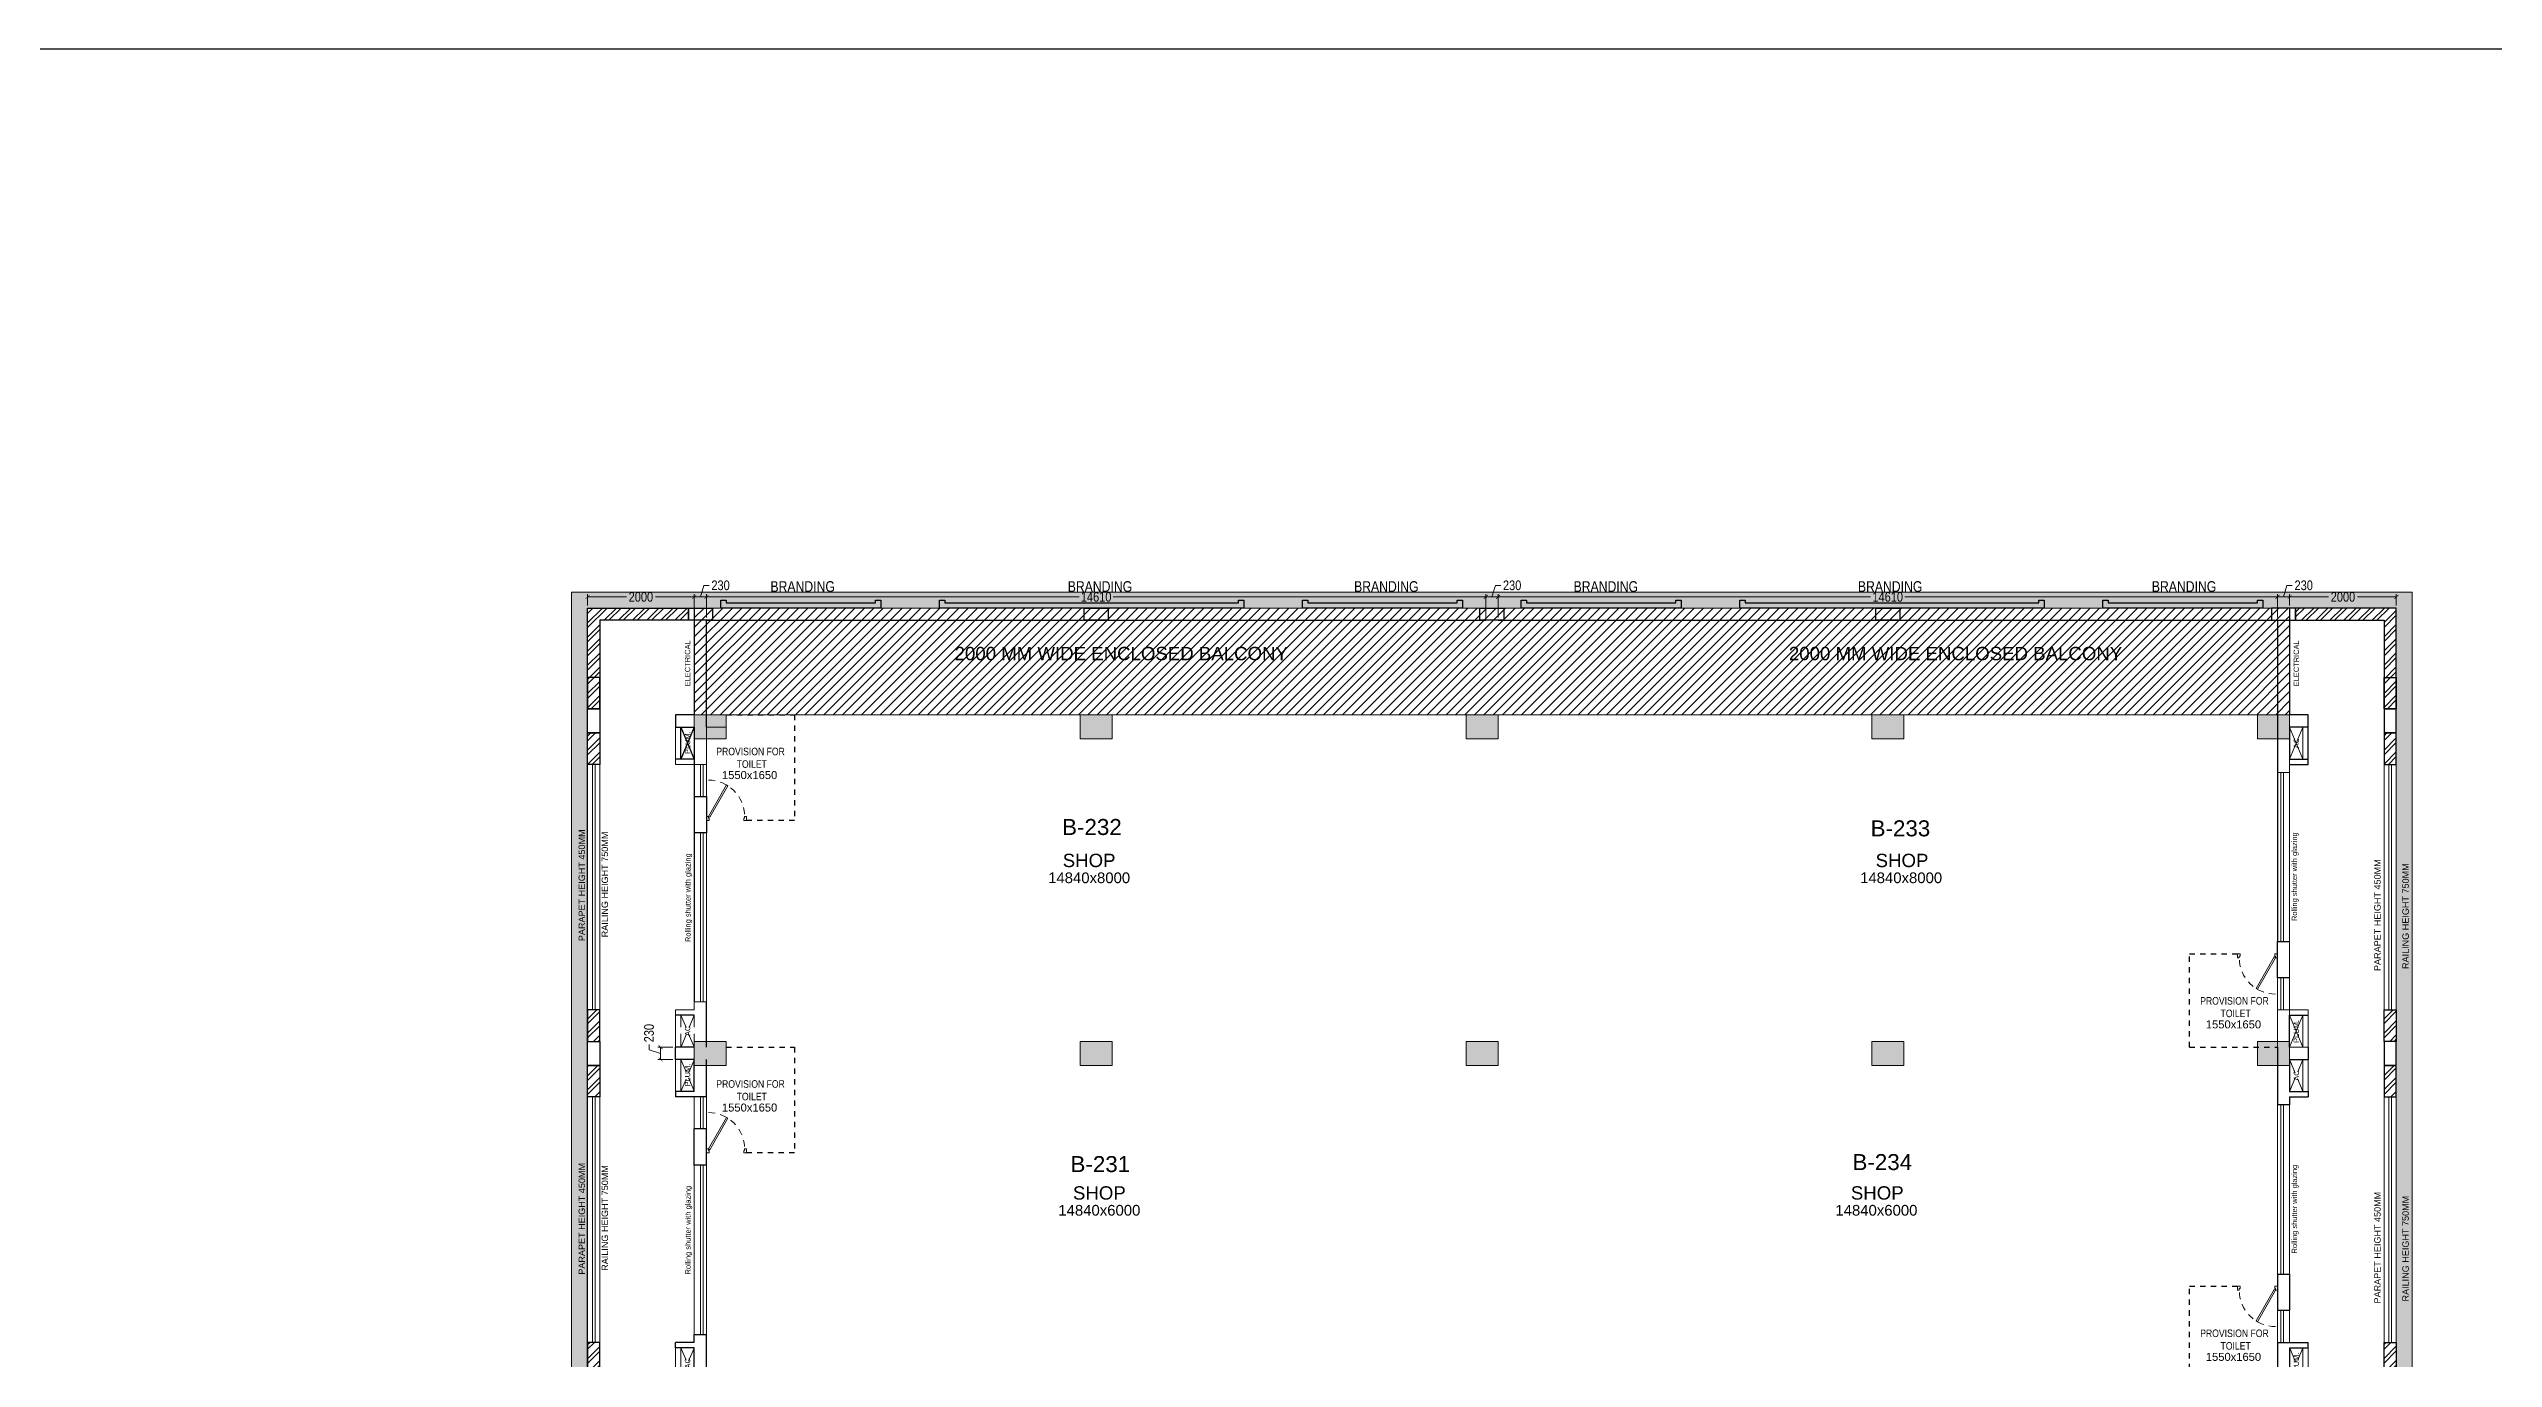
# Model space of a CAD drawing. Header units: metres. Extents: x 9819 to 10514, y 4405 to 4599.
# Drawn here: x 10259.69 to 10305.51, y 4574.66 to 4599.19 of the extents above; entities that cross this region are included whole.
import ezdxf
from ezdxf.enums import TextEntityAlignment as Align

# ---------------------------------------------------------------- set-up
doc = ezdxf.new("R2010")
doc.units = ezdxf.units.M
doc.header["$MEASUREMENT"] = 0
doc.header["$PDMODE"] = 35
doc.header["$PDSIZE"] = 0.3
doc.linetypes.add('DASHED2', pattern=[0.375, 0.25, -0.125])
doc.linetypes.add('HIDDEN', pattern=[0.375, 0.25, -0.125])
doc.layers.add('A_COL. NO', color=4, linetype='Continuous')
doc.layers.add('A_SIGNAGE', color=171, linetype='Continuous')
for name, color, linetype, lineweight in [('A_CONC', 1, 'Continuous', 30), ('A_DOOR-WIN', 23, 'Continuous', 9), ('A_DOTTED', 8, 'HIDDEN', 0), ('A_ELE 0.15', 252, 'Continuous', 15), ('A_EXT DIM', 7, 'Continuous', 5), ('A_GLAZE', 140, 'Continuous', 5), ('A_LEDGE', 252, 'Continuous', 15), ('A_SHOP NO.', 113, 'Continuous', 5), ('A_SILL 0.09', 9, 'Continuous', 9), ('A_SILL 0.25', 25, 'Continuous', 15), ('A_SILL 0.25-RefEdit0', 25, 'Continuous', 15), ('A_TEXT', 7, 'Continuous', 5), ('A_WALL', 7, 'Continuous', 30), ('A_Wall Hatch', 8, 'Continuous', 5), ('COLUMN-FINAL', 210, 'Continuous', 20), ('Doorline', 251, 'DASHED2', 13)]:
    doc.layers.add(name, color=color, linetype=linetype, lineweight=lineweight)
doc.layers.get('A_COL. NO').off()
doc.styles.add('A', font='ARIALN.TTF')
doc.styles.get("Standard").update_dxf_attribs({"font": 'arial.ttf'})
doc.dimstyles.new('DIM IN MM', dxfattribs={"dimtxt": 0.18, "dimasz": 0.075, "dimexe": 0.05, "dimexo": 0.05, "dimgap": 0.05, "dimtad": 0, "dimdec": 0, "dimlfac": 1000, "dimzin": 3, "dimdsep": 46, "dimtxsty": 'A', "dimblk1": 'ARCHTICK', "dimblk2": 'ARCHTICK', "dimsah": 1, "dimcen": 0, "dimclrd": 256, "dimclre": 256, "dimclrt": 256, "dimadec": 0, "dimazin": 0, "dimtfac": 1, "dimtdec": 0, "dimtofl": 0, "dimtmove": 1, "dimatfit": 3, "dimfxl": 1, "dimtolj": 1, "dimtzin": 0, "dimlwd": -1, "dimlwe": -1, "dimarcsym": 0})

# ---------------------------------------------------------------- blocks, each defined once
blk = doc.blocks.new('D 750')
at = {"layer": 'A_DOOR-WIN'}
for points in [[(-0.372, 0.665), (-0.035, 0.075), (-0.063, 0.059), (-0.4, 0.649)], [(-0.75, 0.075), (-0.75, 0), (-0.7, 0), (-0.7, 0.043), (-0.715, 0.043), (-0.715, 0.075)], [(0, 0.075), (0, 0), (-0.05, 0), (-0.05, 0.043), (-0.035, 0.043), (-0.035, 0.075)]]:
    blk.add_lwpolyline(points, close=True, dxfattribs=at)
at = {"layer": 'Doorline', "ltscale": 0.5}
blk.add_arc((-0.035, 0.075), 0.68, 90, 180, dxfattribs=at)
blk = doc.blocks.new('Typical shops 2nd')
at = {"layer": 'A_DOOR-WIN'}
for p, q in [((30.095, -1.08), (30.095, -4.25)), ((30.145, -1.08), (30.145, -4.25)), ((0.465, -5.38), (0.465, -2.21)), ((0.515, -5.38), (0.515, -2.21))]:
    blk.add_line(p, q, dxfattribs=at)
at = {"layer": 'A_DOTTED'}
for p, q in [((0.1, -0.83), (0.35, -0.23)), ((0.1, -0.23), (0.35, -0.83)), ((30.51, -0.23), (30.26, -0.83)), ((30.51, -0.83), (30.26, -0.23)), ((0.1, -6.23), (0.35, -5.63)), ((0.1, -5.63), (0.35, -6.23)), ((30.51, -5.63), (30.26, -6.23)), ((30.51, -6.23), (30.26, -5.63))]:
    blk.add_line(p, q, dxfattribs=at)
at = {"layer": 'A_GLAZE'}
for p, q in [((0.465, -1.53), (0.465, -0.93)), ((0.515, -1.53), (0.515, -0.93)), ((30.095, -4.93), (30.095, -5.53)), ((30.145, -4.93), (30.145, -5.53))]:
    blk.add_line(p, q, dxfattribs=at)
at = {"layer": 'A_LEDGE'}
for p, q in [((0, -0.83), (0, -0.23)), ((0.1, -0.83), (0.1, -0.23)), ((30.51, -0.83), (30.51, -0.23)), ((30.61, -0.83), (30.61, -0.23)), ((0, -5.63), (0, -6.23)), ((0.1, -5.63), (0.1, -6.23)), ((30.51, -5.63), (30.51, -6.23)), ((30.61, -5.63), (30.61, -6.23))]:
    blk.add_line(p, q, dxfattribs=at)
at = {"layer": 'A_SILL 0.09'}
for p, q in [((0.35, -1.53), (0.35, -0.93)), ((0.58, -1.53), (0.58, -0.93)), ((30.03, -4.25), (30.03, -1.08)), ((30.26, -1.08), (30.26, -4.25)), ((0.35, -5.38), (0.35, -2.21)), ((0.58, -2.21), (0.58, -5.38)), ((30.03, -4.93), (30.03, -5.53)), ((30.26, -4.93), (30.26, -5.53))]:
    blk.add_line(p, q, dxfattribs=at)
at = {"layer": 'A_WALL'}
for p, q in [((0, -0.23), (0, 0)), ((30.61, 0), (30.61, -0.23)), ((0.35, -0.23), (0, -0.23)), ((0.35, -0.83), (0.35, -0.23)), ((0.58, -0.93), (0.58, -0.23)), ((30.03, 0), (30.03, -1.08)), ((30.26, -0.23), (30.61, -0.23)), ((30.26, -0.23), (30.26, -0.83)), ((0.35, -0.83), (0, -0.83)), ((0, -0.83), (0, -0.93)), ((30.26, -0.83), (30.61, -0.83)), ((30.61, -0.83), (30.61, -0.93)), ((0.58, -0.93), (0, -0.93)), ((30.26, -1.08), (30.03, -1.08)), ((30.26, -0.93), (30.61, -0.93)), ((30.26, -0.93), (30.26, -1.08)), ((0.35, -2.21), (0.35, -1.53)), ((0.58, -1.53), (0.35, -1.53)), ((0.58, -2.21), (0.58, -1.53)), ((0.58, -2.21), (0.35, -2.21)), ((30.03, -4.25), (30.03, -4.93)), ((30.03, -4.25), (30.26, -4.25)), ((30.26, -4.25), (30.26, -4.93)), ((30.03, -4.93), (30.26, -4.93)), ((0.35, -5.53), (0.35, -5.38)), ((0.35, -5.38), (0.58, -5.38)), ((0.58, -6.46), (0.58, -5.38)), ((0.35, -5.53), (0, -5.53)), ((0, -5.63), (0, -5.53)), ((0.35, -5.63), (0, -5.63)), ((0.35, -6.23), (0.35, -5.63)), ((30.03, -5.53), (30.03, -6.23)), ((30.03, -5.53), (30.61, -5.53)), ((30.26, -5.63), (30.26, -6.23)), ((30.26, -5.63), (30.61, -5.63)), ((30.61, -5.63), (30.61, -5.53)), ((0.35, -6.23), (0, -6.23)), ((30.26, -6.23), (30.61, -6.23))]:
    blk.add_line(p, q, dxfattribs=at)
at = {"layer": 'A_WALL', "color": 252, "linetype": 'DASHED2', "ltscale": 0.3, "true_color": 0x939598}
blk.add_line((28.38, -6.23), (30.03, -6.23), dxfattribs=at)
for points in [[(0.95, 0), (2.23, 0), (2.23, -1.98), (1.33, -1.98)], [(28.38, -6.23), (28.38, -4.48), (29.28, -4.48)]]:
    blk.add_lwpolyline(points, dxfattribs=at)
at = {"layer": 'A_DOOR-WIN', "xscale": -1}
blk.add_blockref('D 750', (0.58, -1.98), dxfattribs=at)
at = {"layer": 'A_DOOR-WIN', "xscale": -1, "rotation": 180}
blk.add_blockref('D 750', (30.03, -4.48), dxfattribs=at)
at = {"char_height": 0.1411, "width": 1.97366, "attachment_point": 1, "style": 'A'}
for insert in [(0.419, -0.618), (28.239, -5.29)]:
    blk.add_mtext('\\pxqc;PROVISION FOR\\P TOILET ', dxfattribs=dict(at, insert=insert))
at = {"layer": 'A_TEXT'}
for s, p in [('PLUM.', (0.274, -0.523)), ('AC', (30.436, -0.531)), ('Rolling shutter with glazing', (30.399, -3.034)), ('Rolling shutter with glazing', (0.282, -3.428)), ('AC', (0.274, -5.923)), ('PLUM.', (30.434, -5.936))]:
    blk.add_text(s, height=0.1, rotation=90, dxfattribs=at).set_placement(p, align=Align.CENTER)
for s, height, p in [('1550x1650', 0.15, (1.388, -1.205)), ('SHOP', 0.25, (7.945, -2.855)), ('SHOP', 0.25, (22.529, -2.855)), ('14840x6000', 0.2, (7.945, -3.155)), ('14840x6000', 0.2, (22.513, -3.155)), ('1550x1650', 0.15, (29.207, -5.877))]:
    blk.add_text(s, height=height, dxfattribs=at).set_placement(p, align=Align.CENTER)
blk = doc.blocks.new('_ARCHTICK')
at = {"color": 0, "linetype": 'ByBlock', "const_width": 0.15}
blk.add_lwpolyline([(-0.5, -0.5), (0.5, 0.5)], dxfattribs=at)
blk = doc.blocks.new('*D867')
at = {"layer": 'A_EXT DIM', "transparency": 16777216}
for p, q in [((10272.015, 4588.534), (10272.015, 4588.972)), ((10272.015, 4588.922), (10279, 4588.922)), ((10286.625, 4588.922), (10279.641, 4588.922)), ((10286.625, 4588.534), (10286.625, 4588.972))]:
    blk.add_line(p, q, dxfattribs=at)
at = {"layer": 'Defpoints', "color": 0, "transparency": 16777216}
for p in [(10286.625, 4588.922), (10272.015, 4588.484), (10286.625, 4588.484)]:
    blk.add_point(p, dxfattribs=at)
at = {"layer": 'A_EXT DIM', "transparency": 16777216, "xscale": 0.075, "yscale": 0.075, "zscale": 0.075, "rotation": 180}
blk.add_blockref('_ARCHTICK', (10272.015, 4588.922), dxfattribs=at)
at = {"layer": 'A_EXT DIM', "transparency": 16777216, "xscale": 0.075, "yscale": 0.075, "zscale": 0.075}
blk.add_blockref('_ARCHTICK', (10286.625, 4588.922), dxfattribs=at)
at = {"layer": 'A_EXT DIM', "transparency": 16777216, "insert": (10279.32, 4588.922), "char_height": 0.18, "attachment_point": 5, "style": 'A'}
blk.add_mtext('\\A1;14610', dxfattribs=at)
blk = doc.blocks.new('*D868')
at = {"layer": 'A_EXT DIM', "transparency": 16777216}
for p, q in [((10286.625, 4588.534), (10286.625, 4588.972)), ((10286.625, 4588.922), (10286.855, 4588.922)), ((10286.74, 4588.922), (10286.805, 4589.139)), ((10286.805, 4589.139), (10286.905, 4589.139)), ((10286.855, 4588.534), (10286.855, 4588.972))]:
    blk.add_line(p, q, dxfattribs=at)
at = {"layer": 'Defpoints', "color": 0, "transparency": 16777216}
for p in [(10286.855, 4588.922), (10286.625, 4588.484), (10286.855, 4588.484)]:
    blk.add_point(p, dxfattribs=at)
at = {"layer": 'A_EXT DIM', "transparency": 16777216, "xscale": 0.075, "yscale": 0.075, "zscale": 0.075, "rotation": 180}
blk.add_blockref('_ARCHTICK', (10286.625, 4588.922), dxfattribs=at)
at = {"layer": 'A_EXT DIM', "transparency": 16777216, "xscale": 0.075, "yscale": 0.075, "zscale": 0.075}
blk.add_blockref('_ARCHTICK', (10286.855, 4588.922), dxfattribs=at)
at = {"layer": 'A_EXT DIM', "transparency": 16777216, "insert": (10287.119, 4589.139), "char_height": 0.18, "attachment_point": 5, "style": 'A'}
blk.add_mtext('\\A1;230', dxfattribs=at)
blk = doc.blocks.new('*D869')
at = {"layer": 'A_EXT DIM', "transparency": 16777216}
for p, q in [((10286.855, 4588.534), (10286.855, 4588.972)), ((10286.855, 4588.922), (10293.84, 4588.922)), ((10301.465, 4588.922), (10294.481, 4588.922)), ((10301.465, 4588.534), (10301.465, 4588.972))]:
    blk.add_line(p, q, dxfattribs=at)
at = {"layer": 'Defpoints', "color": 0, "transparency": 16777216}
for p in [(10301.465, 4588.922), (10286.855, 4588.484), (10301.465, 4588.484)]:
    blk.add_point(p, dxfattribs=at)
at = {"layer": 'A_EXT DIM', "transparency": 16777216, "xscale": 0.075, "yscale": 0.075, "zscale": 0.075, "rotation": 180}
blk.add_blockref('_ARCHTICK', (10286.855, 4588.922), dxfattribs=at)
at = {"layer": 'A_EXT DIM', "transparency": 16777216, "xscale": 0.075, "yscale": 0.075, "zscale": 0.075}
blk.add_blockref('_ARCHTICK', (10301.465, 4588.922), dxfattribs=at)
at = {"layer": 'A_EXT DIM', "transparency": 16777216, "insert": (10294.16, 4588.922), "char_height": 0.18, "attachment_point": 5, "style": 'A'}
blk.add_mtext('\\A1;14610', dxfattribs=at)
blk = doc.blocks.new('*D878')
at = {"layer": 'A_EXT DIM', "transparency": 16777216}
for p, q in [((10269.785, 4588.764), (10269.785, 4588.972)), ((10269.785, 4588.922), (10270.514, 4588.922)), ((10271.785, 4588.922), (10271.057, 4588.922)), ((10271.785, 4588.764), (10271.785, 4588.972))]:
    blk.add_line(p, q, dxfattribs=at)
at = {"layer": 'Defpoints', "color": 0, "transparency": 16777216}
for p in [(10271.785, 4588.922), (10269.785, 4588.714), (10271.785, 4588.714)]:
    blk.add_point(p, dxfattribs=at)
at = {"layer": 'A_EXT DIM', "transparency": 16777216, "xscale": 0.075, "yscale": 0.075, "zscale": 0.075, "rotation": 180}
blk.add_blockref('_ARCHTICK', (10269.785, 4588.922), dxfattribs=at)
at = {"layer": 'A_EXT DIM', "transparency": 16777216, "xscale": 0.075, "yscale": 0.075, "zscale": 0.075}
blk.add_blockref('_ARCHTICK', (10271.785, 4588.922), dxfattribs=at)
at = {"layer": 'A_EXT DIM', "transparency": 16777216, "insert": (10270.785, 4588.922), "char_height": 0.18, "attachment_point": 5, "style": 'A'}
blk.add_mtext('\\A1;2000', dxfattribs=at)
blk = doc.blocks.new('*D880')
at = {"layer": 'A_EXT DIM', "transparency": 16777216}
for p, q in [((10301.695, 4588.764), (10301.695, 4588.972)), ((10301.695, 4588.922), (10302.424, 4588.922)), ((10303.695, 4588.922), (10302.967, 4588.922)), ((10303.695, 4588.764), (10303.695, 4588.972))]:
    blk.add_line(p, q, dxfattribs=at)
at = {"layer": 'Defpoints', "color": 0, "transparency": 16777216}
for p in [(10303.695, 4588.922), (10301.695, 4588.714), (10303.695, 4588.714)]:
    blk.add_point(p, dxfattribs=at)
at = {"layer": 'A_EXT DIM', "transparency": 16777216, "xscale": 0.075, "yscale": 0.075, "zscale": 0.075, "rotation": 180}
blk.add_blockref('_ARCHTICK', (10301.695, 4588.922), dxfattribs=at)
at = {"layer": 'A_EXT DIM', "transparency": 16777216, "xscale": 0.075, "yscale": 0.075, "zscale": 0.075}
blk.add_blockref('_ARCHTICK', (10303.695, 4588.922), dxfattribs=at)
at = {"layer": 'A_EXT DIM', "transparency": 16777216, "insert": (10302.695, 4588.922), "char_height": 0.18, "attachment_point": 5, "style": 'A'}
blk.add_mtext('\\A1;2000', dxfattribs=at)
blk = doc.blocks.new('*D1061')
at = {"layer": 'A_EXT DIM', "transparency": 16777216}
for p, q in [((10270.938, 4580.435), (10270.938, 4580.535)), ((10271.155, 4580.369), (10270.938, 4580.435)), ((10271.385, 4580.484), (10271.105, 4580.484)), ((10271.385, 4580.254), (10271.105, 4580.254)), ((10271.155, 4580.484), (10271.155, 4580.254))]:
    blk.add_line(p, q, dxfattribs=at)
at = {"layer": 'Defpoints', "color": 0, "transparency": 16777216}
for p in [(10271.155, 4580.254), (10271.435, 4580.484), (10271.435, 4580.254)]:
    blk.add_point(p, dxfattribs=at)
at = {"layer": 'A_EXT DIM', "transparency": 16777216, "xscale": 0.075, "yscale": 0.075, "zscale": 0.075}
for p, rotation in [((10271.155, 4580.484), 90), ((10271.155, 4580.254), 270)]:
    blk.add_blockref('_ARCHTICK', p, dxfattribs=dict(at, rotation=rotation))
at = {"layer": 'A_EXT DIM', "transparency": 16777216, "insert": (10270.938, 4580.749), "char_height": 0.18, "attachment_point": 5, "rotation": 90, "style": 'A'}
blk.add_mtext('\\A1;230', dxfattribs=at)
blk = doc.blocks.new('*D1062')
at = {"layer": 'A_EXT DIM', "transparency": 16777216}
for p, q in [((10271.785, 4588.534), (10271.785, 4588.972)), ((10271.785, 4588.922), (10272.015, 4588.922)), ((10271.9, 4588.922), (10271.965, 4589.139)), ((10271.965, 4589.139), (10272.065, 4589.139)), ((10272.015, 4588.534), (10272.015, 4588.972))]:
    blk.add_line(p, q, dxfattribs=at)
at = {"layer": 'Defpoints', "color": 0, "transparency": 16777216}
for p in [(10272.015, 4588.922), (10271.785, 4588.484), (10272.015, 4588.484)]:
    blk.add_point(p, dxfattribs=at)
at = {"layer": 'A_EXT DIM', "transparency": 16777216, "xscale": 0.075, "yscale": 0.075, "zscale": 0.075, "rotation": 180}
blk.add_blockref('_ARCHTICK', (10271.785, 4588.922), dxfattribs=at)
at = {"layer": 'A_EXT DIM', "transparency": 16777216, "xscale": 0.075, "yscale": 0.075, "zscale": 0.075}
blk.add_blockref('_ARCHTICK', (10272.015, 4588.922), dxfattribs=at)
at = {"layer": 'A_EXT DIM', "transparency": 16777216, "insert": (10272.279, 4589.139), "char_height": 0.18, "attachment_point": 5, "style": 'A'}
blk.add_mtext('\\A1;230', dxfattribs=at)
blk = doc.blocks.new('*D1063')
at = {"layer": 'A_EXT DIM', "transparency": 16777216}
for p, q in [((10301.465, 4588.534), (10301.465, 4588.972)), ((10301.465, 4588.922), (10301.695, 4588.922)), ((10301.58, 4588.922), (10301.645, 4589.139)), ((10301.645, 4589.139), (10301.745, 4589.139)), ((10301.695, 4588.764), (10301.695, 4588.972))]:
    blk.add_line(p, q, dxfattribs=at)
at = {"layer": 'Defpoints', "color": 0, "transparency": 16777216}
for p in [(10301.695, 4588.922), (10301.465, 4588.484), (10301.695, 4588.714)]:
    blk.add_point(p, dxfattribs=at)
at = {"layer": 'A_EXT DIM', "transparency": 16777216, "xscale": 0.075, "yscale": 0.075, "zscale": 0.075, "rotation": 180}
blk.add_blockref('_ARCHTICK', (10301.465, 4588.922), dxfattribs=at)
at = {"layer": 'A_EXT DIM', "transparency": 16777216, "xscale": 0.075, "yscale": 0.075, "zscale": 0.075}
blk.add_blockref('_ARCHTICK', (10301.695, 4588.922), dxfattribs=at)
at = {"layer": 'A_EXT DIM', "transparency": 16777216, "insert": (10301.959, 4589.139), "char_height": 0.18, "attachment_point": 5, "style": 'A'}
blk.add_mtext('\\A1;230', dxfattribs=at)
blk = doc.blocks.new('WING-B REVISED COL.')
at = {"layer": 'COLUMN-FINAL'}
for color, points in [(1, [(5371.299, -8729.918), (5371.299, -8730.368), (5371.899, -8730.368), (5371.899, -8729.918)]), (1, [(5378.534, -8729.918), (5378.534, -8730.368), (5379.134, -8730.368), (5379.134, -8729.918)]), (2, [(5385.769, -8729.918), (5385.769, -8730.368), (5386.369, -8730.368), (5386.369, -8729.918)]), (1, [(5393.374, -8729.918), (5393.374, -8730.368), (5393.974, -8730.368), (5393.974, -8729.918)]), (1, [(5400.609, -8729.918), (5400.609, -8730.368), (5401.209, -8730.368), (5401.209, -8729.918)]), (1, [(5371.299, -8736.038), (5371.299, -8736.488), (5371.899, -8736.488), (5371.899, -8736.038)]), (3, [(5378.534, -8736.038), (5378.534, -8736.488), (5379.134, -8736.488), (5379.134, -8736.038)]), (3, [(5385.769, -8736.038), (5385.769, -8736.488), (5386.369, -8736.488), (5386.369, -8736.038)]), (3, [(5393.374, -8736.038), (5393.374, -8736.488), (5393.974, -8736.488), (5393.974, -8736.038)]), (1, [(5400.609, -8736.038), (5400.609, -8736.488), (5401.209, -8736.488), (5401.209, -8736.038)])]:
    blk.add_hatch(color=color, dxfattribs=at).paths.add_polyline_path(points)
at = {"layer": 'COLUMN-FINAL', "color": 1}
for points in [[(5371.299, -8729.918), (5371.299, -8730.368), (5371.899, -8730.368), (5371.899, -8729.918)], [(5378.534, -8729.918), (5378.534, -8730.368), (5379.134, -8730.368), (5379.134, -8729.918)], [(5393.374, -8729.918), (5393.374, -8730.368), (5393.974, -8730.368), (5393.974, -8729.918)], [(5400.609, -8729.918), (5400.609, -8730.368), (5401.209, -8730.368), (5401.209, -8729.918)], [(5371.299, -8736.038), (5371.299, -8736.488), (5371.899, -8736.488), (5371.899, -8736.038)], [(5400.609, -8736.038), (5400.609, -8736.488), (5401.209, -8736.488), (5401.209, -8736.038)]]:
    blk.add_lwpolyline(points, close=True, dxfattribs=at)
at = {"layer": 'COLUMN-FINAL', "color": 2}
blk.add_lwpolyline([(5385.769, -8729.918), (5385.769, -8730.368), (5386.369, -8730.368), (5386.369, -8729.918)], close=True, dxfattribs=at)
at = {"layer": 'COLUMN-FINAL', "color": 3}
for points in [[(5378.534, -8736.038), (5378.534, -8736.488), (5379.134, -8736.488), (5379.134, -8736.038)], [(5385.769, -8736.038), (5385.769, -8736.488), (5386.369, -8736.488), (5386.369, -8736.038)], [(5393.374, -8736.038), (5393.374, -8736.488), (5393.974, -8736.488), (5393.974, -8736.038)]]:
    blk.add_lwpolyline(points, close=True, dxfattribs=at)
blk = doc.blocks.new('A$Ce6b9a793')
at = {"transparency": 33554493}
h = blk.add_hatch(color=256, dxfattribs=at)
h.dxf.hatch_style = 1
h.paths.add_polyline_path([(-32.21, -72.38), (2.3, -72.38), (2.3, 0.3), (-32.21, 0.3)])
h.paths.add_polyline_path([(-31.91, -72.08), (2, -72.08), (2, 0), (-31.91, 0)], flags=16)
at = {"lineweight": 30, "true_color": 0x636466}
h = blk.add_hatch(dxfattribs=at)
h.set_pattern_fill('ANSI32', color=251, scale=0.5)
h.set_pattern_definition([(45, (-9908.29707, -4401.00705), (-0.1325825215, 0.1325825215), []), (45, (-9908.20869, -4401.00705), (-0.1325825215, 0.1325825215), [])])
h.paths.add_polyline_path([(0.11, 0), (0.11, -0.23), (1.77, -0.23), (1.77, -1.89), (2, -1.89), (2, 0)])
h.paths.add_polyline_path([(2, -2.93), (2, -2.34), (1.77, -2.34), (1.77, -2.93)])
h.paths.add_polyline_path([(2, -7.53), (2, -8.12), (1.77, -8.12), (1.77, -7.53)])
h.paths.add_polyline_path([(2, -9.16), (2, -8.57), (1.77, -8.57), (1.77, -9.16)])
h.paths.add_polyline_path([(2, -13.76), (2, -14.35), (1.77, -14.35), (1.77, -13.76)])
h.paths.add_polyline_path([(2, -15.39), (2, -14.8), (1.77, -14.8), (1.77, -15.39)])
h.paths.add_polyline_path([(2, -19.99), (2, -20.58), (1.77, -20.58), (1.77, -19.99)])
h.paths.add_polyline_path([(2, -21.62), (2, -21.03), (1.77, -21.03), (1.77, -21.62)])
h.paths.add_polyline_path([(2, -26.22), (2, -26.81), (1.77, -26.81), (1.77, -26.22)])
h.paths.add_polyline_path([(2, -27.85), (2, -27.26), (1.77, -27.26), (1.77, -27.85)])
h.paths.add_polyline_path([(2, -32.45), (2, -33.04), (1.77, -33.04), (1.77, -32.45)])
h.paths.add_polyline_path([(2, -34.08), (2, -33.49), (1.77, -33.49), (1.77, -34.08)])
h.paths.add_polyline_path([(2, -38.46), (2, -39.05), (1.77, -39.05), (1.77, -38.46)])
h.paths.add_polyline_path([(2, -40.09), (2, -39.5), (1.77, -39.5), (1.77, -40.09)])
h.paths.add_polyline_path([(2, -46.32), (2, -45.73), (1.77, -45.73), (1.77, -46.32)])
h.paths.add_polyline_path([(2, -44.69), (2, -45.28), (1.77, -45.28), (1.77, -44.69)])
h.paths.add_polyline_path([(2, -50.92), (2, -51.51), (1.77, -51.51), (1.77, -50.92)])
h.paths.add_polyline_path([(2, -52.55), (2, -51.96), (1.77, -51.96), (1.77, -52.55)])
h.paths.add_polyline_path([(2, -58.78), (2, -58.19), (1.77, -58.19), (1.77, -58.78)])
h.paths.add_polyline_path([(2, -57.15), (2, -57.74), (1.77, -57.74), (1.77, -57.15)])
h.paths.add_polyline_path([(2, -64.99), (2, -63.81), (1.77, -63.81), (1.77, -64.99)])
h.paths.add_polyline_path([(0.11, -72.08), (0.11, -71.85), (1.77, -71.85), (1.77, -70.19), (2, -70.19), (2, -72.08)])
h.paths.add_polyline_path([(-0.93, -72.08), (-0.34, -72.08), (-0.34, -71.85), (-0.93, -71.85)])
h.paths.add_polyline_path([(-6.72, -72.08), (-7.31, -72.08), (-7.31, -71.85), (-6.72, -71.85)])
h.paths.add_polyline_path([(-8.35, -72.08), (-7.76, -72.08), (-7.76, -71.85), (-8.35, -71.85)])
h.paths.add_polyline_path([(-23.19, -72.08), (-22.6, -72.08), (-22.6, -71.85), (-23.19, -71.85)])
h.paths.add_polyline_path([(-21.56, -72.08), (-22.15, -72.08), (-22.15, -71.85), (-21.56, -71.85)])
h.paths.add_polyline_path([(-15.77, -72.08), (-15.18, -72.08), (-15.18, -71.85), (-15.77, -71.85)])
h.paths.add_polyline_path([(-14.14, -72.08), (-14.73, -72.08), (-14.73, -71.85), (-14.14, -71.85)])
h.paths.add_polyline_path([(-30.02, -72.08), (-30.02, -71.85), (-31.68, -71.85), (-31.68, -70.19), (-31.91, -70.19), (-31.91, -72.08)])
h.paths.add_polyline_path([(-29.57, -72.08), (-28.98, -72.08), (-28.98, -71.85), (-29.57, -71.85)])
h.paths.add_polyline_path([(-31.91, -64.99), (-31.91, -63.81), (-31.68, -63.81), (-31.68, -64.99)])
h.paths.add_polyline_path([(-31.91, -58.78), (-31.91, -58.19), (-31.68, -58.19), (-31.68, -58.78)])
h.paths.add_polyline_path([(-31.91, -57.15), (-31.91, -57.74), (-31.68, -57.74), (-31.68, -57.15)])
h.paths.add_polyline_path([(-31.91, -52.55), (-31.91, -51.96), (-31.68, -51.96), (-31.68, -52.55)])
h.paths.add_polyline_path([(-31.91, -50.92), (-31.91, -51.51), (-31.68, -51.51), (-31.68, -50.92)])
h.paths.add_polyline_path([(-31.91, -46.32), (-31.91, -45.73), (-31.68, -45.73), (-31.68, -46.32)])
h.paths.add_polyline_path([(-31.91, -44.69), (-31.91, -45.28), (-31.68, -45.28), (-31.68, -44.69)])
h.paths.add_polyline_path([(-31.91, -40.09), (-31.91, -39.5), (-31.68, -39.5), (-31.68, -40.09)])
h.paths.add_polyline_path([(-31.91, -38.46), (-31.91, -39.05), (-31.68, -39.05), (-31.68, -38.46)])
h.paths.add_polyline_path([(-31.91, -34.08), (-31.91, -33.49), (-31.68, -33.49), (-31.68, -34.08)])
h.paths.add_polyline_path([(-31.91, -32.45), (-31.91, -33.04), (-31.68, -33.04), (-31.68, -32.45)])
h.paths.add_polyline_path([(-31.91, -27.85), (-31.91, -27.26), (-31.68, -27.26), (-31.68, -27.85)])
h.paths.add_polyline_path([(-31.91, -26.22), (-31.91, -26.81), (-31.68, -26.81), (-31.68, -26.22)])
h.paths.add_polyline_path([(-31.91, -21.62), (-31.91, -21.03), (-31.68, -21.03), (-31.68, -21.62)])
h.paths.add_polyline_path([(-31.91, -19.99), (-31.91, -20.58), (-31.68, -20.58), (-31.68, -19.99)])
h.paths.add_polyline_path([(-31.91, -15.39), (-31.91, -14.8), (-31.68, -14.8), (-31.68, -15.39)])
h.paths.add_polyline_path([(-31.91, -13.76), (-31.91, -14.35), (-31.68, -14.35), (-31.68, -13.76)])
h.paths.add_polyline_path([(-31.91, -9.16), (-31.91, -8.57), (-31.68, -8.57), (-31.68, -9.16)])
h.paths.add_polyline_path([(-31.91, -7.53), (-31.91, -8.12), (-31.68, -8.12), (-31.68, -7.53)])
h.paths.add_polyline_path([(-31.91, -2.93), (-31.91, -2.34), (-31.68, -2.34), (-31.68, -2.93)])
h.paths.add_polyline_path([(-30.02, 0), (-30.02, -0.23), (-31.68, -0.23), (-31.68, -1.89), (-31.91, -1.89), (-31.91, 0)])
at = {"layer": 'A_CONC'}
for points in [[(-30.02, 0), (-29.57, 0), (-29.57, -0.23), (-30.02, -0.23)], [(-22.6, 0), (-22.15, 0), (-22.15, -0.23), (-22.6, -0.23)], [(-15.18, 0), (-14.73, 0), (-14.73, -0.23), (-15.18, -0.23)], [(-7.76, 0), (-7.31, 0), (-7.31, -0.23), (-7.76, -0.23)], [(0.11, 0), (-0.34, 0), (-0.34, -0.23), (0.11, -0.23)], [(-31.91, -1.89), (-31.68, -1.89), (-31.68, -2.34), (-31.91, -2.34)], [(-31.91, -1.89), (-31.68, -1.89), (-31.68, -2.34), (-31.91, -2.34)], [(2, -1.89), (1.77, -1.89), (1.77, -2.34), (2, -2.34)], [(2, -1.89), (1.77, -1.89), (1.77, -2.34), (2, -2.34)], [(-31.91, -8.12), (-31.68, -8.12), (-31.68, -8.57), (-31.91, -8.57)], [(2, -8.12), (1.77, -8.12), (1.77, -8.57), (2, -8.57)]]:
    blk.add_lwpolyline(points, close=True, dxfattribs=at)
at = {"layer": 'A_ELE 0.15', "color": 7, "true_color": 0xffffff}
blk.add_lwpolyline([(2.3, -34.08), (2.3, 0.3), (-32.21, 0.3), (-32.21, -34.08)], dxfattribs=at)
at = {"layer": 'A_GLAZE', "elevation": 0}
for points in [[(-31.82, -7.53), (-31.77, -7.53), (-31.77, -2.93), (-31.82, -2.93)], [(-31.82, -13.76), (-31.77, -13.76), (-31.77, -9.16), (-31.82, -9.16)]]:
    blk.add_lwpolyline(points, close=True, dxfattribs=at)
at = {"layer": 'A_GLAZE'}
for points in [[(1.86, -7.53), (1.91, -7.53), (1.91, -2.93), (1.86, -2.93)], [(1.86, -13.76), (1.91, -13.76), (1.91, -9.16), (1.86, -9.16)]]:
    blk.add_lwpolyline(points, close=True, dxfattribs=at)
at = {"layer": 'A_SILL 0.25-RefEdit0', "color": 32, "true_color": 0xcd6928}
blk.add_lwpolyline([(2, -34.08), (2, 0), (-31.91, 0), (-31.91, -34.08)], dxfattribs=at)
at = {"layer": 'A_TEXT', "color": 32, "true_color": 0xcd6928}
for p, q in [((-31.91, -7.53), (-31.91, -2.93)), ((-31.68, -2.93), (-31.68, -7.53)), ((1.77, -7.53), (1.77, -2.93)), ((2, -2.93), (2, -7.53)), ((-31.91, -13.76), (-31.91, -9.16)), ((-31.68, -9.16), (-31.68, -13.76)), ((1.77, -13.76), (1.77, -9.16)), ((2, -9.16), (2, -13.76))]:
    blk.add_line(p, q, dxfattribs=at)
at = {"layer": 'A_WALL'}
for points in [[(-30.02, 0), (-30.02, -0.23), (-31.68, -0.23), (-31.68, -1.89), (-31.91, -1.89), (-31.91, 0)], [(0.11, 0), (0.11, -0.23), (1.77, -0.23), (1.77, -1.89), (2, -1.89), (2, 0)], [(-31.91, -1.3), (-31.91, -1.89), (-31.68, -1.89), (-31.68, -1.3)], [(2, -1.3), (2, -1.89), (1.77, -1.89), (1.77, -1.3)], [(-31.91, -2.93), (-31.91, -2.34), (-31.68, -2.34), (-31.68, -2.93)], [(-31.91, -2.93), (-31.91, -2.34), (-31.68, -2.34), (-31.68, -2.93)], [(2, -2.93), (2, -2.34), (1.77, -2.34), (1.77, -2.93)], [(2, -2.93), (2, -2.34), (1.77, -2.34), (1.77, -2.93)], [(-31.91, -7.53), (-31.91, -8.12), (-31.68, -8.12), (-31.68, -7.53)], [(2, -7.53), (2, -8.12), (1.77, -8.12), (1.77, -7.53)], [(-31.91, -9.16), (-31.91, -8.57), (-31.68, -8.57), (-31.68, -9.16)], [(2, -9.16), (2, -8.57), (1.77, -8.57), (1.77, -9.16)], [(-31.91, -13.76), (-31.91, -14.35), (-31.68, -14.35), (-31.68, -13.76)], [(2, -13.76), (2, -14.35), (1.77, -14.35), (1.77, -13.76)]]:
    blk.add_lwpolyline(points, close=True, dxfattribs=at)
at = {"layer": 'A_TEXT', "color": 32, "true_color": 0xcd6928, "char_height": 0.1215, "attachment_point": 1, "rotation": 90}
for insert in [(-32.079, -6.242), (1.585, -6.802), (-32.079, -12.492), (1.585, -13.032)]:
    blk.add_mtext_dynamic_manual_height_columns('PARAPET HEIGHT 450MM', width=3.42392, gutter_width=0.931, heights=[0], dxfattribs=dict(at, insert=insert))
at = {"layer": 'A_TEXT', "color": 4, "char_height": 0.1215, "attachment_point": 1, "rotation": 90}
for insert in [(-31.647, -6.17), (2.113, -6.764), (-31.647, -12.42), (2.113, -12.994)]:
    blk.add_mtext_dynamic_manual_height_columns('RAILING HEIGHT 750MM', width=3.42392, gutter_width=0.931, heights=[0], dxfattribs=dict(at, insert=insert))
blk = doc.blocks.new('A$C65346bc7')
at = {"layer": 'A_WALL', "color": 252, "linetype": 'DASHED2', "ltscale": 0.3, "true_color": 0x939598}
blk.add_line((28.38, -6.23), (30.03, -6.23), dxfattribs=at)
for points in [[(0.95, 0), (2.23, 0), (2.23, -1.98), (1.33, -1.98)], [(28.38, -6.23), (28.38, -4.48), (29.28, -4.48)]]:
    blk.add_lwpolyline(points, dxfattribs=at)
at = {"layer": 'A_DOOR-WIN', "xscale": -1}
blk.add_blockref('D 750', (0.58, -1.98), dxfattribs=at)
at = {"layer": 'A_DOOR-WIN', "xscale": -1, "rotation": 180}
blk.add_blockref('D 750', (30.03, -4.48), dxfattribs=at)
at = {"char_height": 0.1411, "width": 1.97366, "attachment_point": 1, "style": 'A'}
for insert in [(0.419, -0.618), (28.239, -5.29)]:
    blk.add_mtext('\\pxqc;PROVISION FOR\\P TOILET ', dxfattribs=dict(at, insert=insert))
at = {"layer": 'A_TEXT'}
for p in [(1.388, -1.205), (29.207, -5.877)]:
    blk.add_text('1550x1650', height=0.15, dxfattribs=at).set_placement(p, align=Align.CENTER)

msp = doc.modelspace()

# ---------------------------------------------------------------- hatches: boundary and pattern name
at = {"layer": 'A_SILL 0.25'}
h = msp.add_hatch(dxfattribs=at)
h.set_pattern_fill('ANSI31', color=256)
h.set_pattern_definition([(45, (4675.79081, -313.26329), (-0.0883883476, 0.0883883476), [])])
h.paths.add_polyline_path([(10271.7853, 4586.7144), (10301.6953, 4586.7144), (10301.6953, 4588.7144), (10271.7853, 4588.7144)])

# ---------------------------------------------------------------- linework, layer by layer
msp.add_lwpolyline([(9907.8601, 4599.1913), (10513.7871, 4599.1913), (10513.7871, 4405.0688), (9907.8601, 4405.0688)], close=True)
at = {"layer": 'A_DOOR-WIN'}
for p, q in [((10301.5303, 4585.6344), (10301.5303, 4582.4644)), ((10301.5803, 4585.6344), (10301.5803, 4582.4644)), ((10271.9003, 4581.3344), (10271.9003, 4584.5044)), ((10271.9503, 4581.3344), (10271.9503, 4584.5044))]:
    msp.add_line(p, q, dxfattribs=at)
at = {"layer": 'A_DOTTED'}
msp.add_lwpolyline([(10271.7853, 4580.4844), (10271.7853, 4581.0844), (10271.5353, 4580.4844), (10271.5353, 4581.0844), (10271.7853, 4580.4844)], dxfattribs=at)
at = {"layer": 'A_GLAZE'}
for p, q in [((10271.9003, 4585.1844), (10271.9003, 4585.7844)), ((10271.9503, 4585.1844), (10271.9503, 4585.7844)), ((10301.5303, 4581.7844), (10301.5303, 4581.1844)), ((10301.5803, 4581.7844), (10301.5803, 4581.1844))]:
    msp.add_line(p, q, dxfattribs=at)
at = {"layer": 'A_LEDGE'}
for points in [[(10272.3853, 4586.4844), (10272.0153, 4586.4844), (10272.0153, 4585.7844), (10271.4353, 4585.7844), (10271.4353, 4585.8844), (10271.4353, 4586.4844)], [(10272.0153, 4584.5044), (10272.0153, 4581.3344), (10271.7853, 4581.3344), (10271.7853, 4581.1844), (10271.4353, 4581.1844), (10271.4353, 4581.0844), (10271.4353, 4580.4844)]]:
    msp.add_lwpolyline(points, dxfattribs=at)
at = {"layer": 'A_SIGNAGE', "color": 6}
for points in [[(10272.2853, 4588.7144), (10272.2853, 4588.8644), (10272.3853, 4588.8644), (10272.3853, 4588.8144), (10275.1853, 4588.8144), (10275.1853, 4588.8644), (10275.2853, 4588.8644), (10275.2853, 4588.7144)], [(10276.3853, 4588.7144), (10276.3853, 4588.8644), (10276.4853, 4588.8644), (10276.4853, 4588.8144), (10281.9903, 4588.8144), (10281.9903, 4588.8644), (10282.0903, 4588.8644), (10282.0903, 4588.7144)], [(10283.1903, 4588.7144), (10283.1903, 4588.8644), (10283.2903, 4588.8644), (10283.2903, 4588.8144), (10286.0903, 4588.8144), (10286.0903, 4588.8644), (10286.1903, 4588.8644), (10286.1903, 4588.7144)], [(10287.2903, 4588.7144), (10287.2903, 4588.8644), (10287.3903, 4588.8644), (10287.3903, 4588.8144), (10290.1903, 4588.8144), (10290.1903, 4588.8644), (10290.2903, 4588.8644), (10290.2903, 4588.7144)], [(10291.3903, 4588.7144), (10291.3903, 4588.8644), (10291.4903, 4588.8644), (10291.4903, 4588.8144), (10296.9953, 4588.8144), (10296.9953, 4588.8644), (10297.0953, 4588.8644), (10297.0953, 4588.7144)], [(10298.1953, 4588.7144), (10298.1953, 4588.8644), (10298.2953, 4588.8644), (10298.2953, 4588.8144), (10301.0953, 4588.8144), (10301.0953, 4588.8644), (10301.1953, 4588.8644), (10301.1953, 4588.7144)]]:
    msp.add_lwpolyline(points, close=True, dxfattribs=at)
at = {"layer": 'A_SILL 0.09'}
for p, q in [((10272.0153, 4585.1844), (10272.0153, 4585.7844)), ((10301.4653, 4581.7844), (10301.4653, 4581.1844))]:
    msp.add_line(p, q, dxfattribs=at)
at = {"layer": 'A_SILL 0.25'}
for points in [[(10255.9853, 4588.4844), (10257.7553, 4588.4844), (10257.7553, 4555.3344), (10270.0153, 4555.3344), (10270.0153, 4588.4844), (10271.7853, 4588.4844)], [(10271.7853, 4588.7144), (10301.6953, 4588.7144), (10303.6953, 4588.7144), (10303.6953, 4555.5644), (10315.4953, 4555.5644), (10315.4953, 4588.7144), (10317.4953, 4588.7144), (10317.4953, 4586.7144), (10317.1453, 4586.7144), (10317.1453, 4586.4844), (10317.4953, 4586.4844), (10317.2453, 4585.8844), (10317.2453, 4586.4844), (10317.4953, 4585.8844), (10317.4953, 4585.7844), (10317.4953, 4585.1844), (10317.4953, 4584.5044), (10317.4953, 4581.3344)], [(10301.6953, 4588.4844), (10303.4653, 4588.4844), (10303.4653, 4555.3344), (10315.7253, 4555.3344), (10315.7253, 4588.4844), (10317.4953, 4588.4844)]]:
    msp.add_lwpolyline(points, dxfattribs=at)
msp.add_lwpolyline([(10271.7853, 4586.7144), (10301.6953, 4586.7144), (10301.6953, 4588.7144), (10271.7853, 4588.7144)], close=True, dxfattribs=at)
at = {"layer": 'A_WALL'}
for p, q in [((10301.6953, 4588.7144), (10301.6953, 4586.7144)), ((10271.7853, 4581.0844), (10271.4353, 4581.0844)), ((10271.7853, 4580.4844), (10271.4353, 4580.4844))]:
    msp.add_line(p, q, dxfattribs=at)
for points in [[(10226.0753, 4588.7144), (10255.9853, 4588.7144), (10257.9853, 4588.7144), (10257.9853, 4555.5644), (10269.7853, 4555.5644), (10269.7853, 4588.7144), (10271.7853, 4588.7144), (10271.7853, 4586.7144), (10271.4353, 4586.7144), (10271.4353, 4586.4844), (10271.7853, 4586.4844), (10271.5353, 4585.8844), (10271.5353, 4586.4844), (10271.7853, 4585.8844), (10271.7853, 4585.7844), (10271.7853, 4585.1844), (10271.7853, 4584.5044), (10271.7853, 4581.3344)], [(10272.0153, 4586.4844), (10272.0153, 4586.7144), (10272.0153, 4588.4844), (10286.6253, 4588.4844)], [(10286.8553, 4588.4844), (10301.4653, 4588.4844), (10301.4653, 4585.6344), (10301.4653, 4582.4644)], [(10286.8553, 4588.4844), (10286.8553, 4588.4844)], [(10301.6953, 4585.7844), (10302.0453, 4585.7844), (10302.0453, 4585.8844), (10302.0453, 4586.4844), (10302.0453, 4586.7144), (10301.6953, 4586.7144)], [(10271.7853, 4586.4844), (10271.7853, 4585.8844), (10271.4353, 4585.8844)], [(10302.0453, 4586.4844), (10301.6953, 4586.4844), (10301.6953, 4585.8844), (10302.0453, 4585.8844)], [(10271.7853, 4585.1844), (10272.0153, 4585.1844), (10272.0153, 4584.5044), (10271.7853, 4584.5044)], [(10301.6953, 4581.7844), (10301.4653, 4581.7844), (10301.4653, 4582.4644), (10301.6953, 4582.4644)], [(10272.0153, 4580.4844), (10272.0153, 4581.3344)], [(10301.6953, 4580.4844), (10301.6953, 4581.0844), (10302.0453, 4581.0844)]]:
    msp.add_lwpolyline(points, dxfattribs=at)
at = {"layer": 'A_Wall Hatch'}
for points in [[(10301.6953, 4585.6344), (10301.6953, 4585.7844), (10301.6953, 4585.8844), (10301.9453, 4586.4844), (10301.9453, 4585.8844), (10301.6953, 4586.4844)], [(10301.4653, 4585.6344), (10301.6953, 4585.6344), (10301.6953, 4582.4644), (10301.6953, 4581.7844), (10301.6953, 4581.1844), (10301.6953, 4581.0844), (10301.9453, 4580.4844), (10301.9453, 4581.0844), (10301.6953, 4580.4844), (10302.0453, 4580.4844), (10302.0453, 4581.0844), (10302.0453, 4581.1844), (10301.4653, 4581.1844), (10301.4653, 4580.4844)]]:
    msp.add_lwpolyline(points, dxfattribs=at)

# ---------------------------------------------------------------- block references
msp.add_blockref('A$C65346bc7', (10271.4353, 4586.7144))
at = {"layer": 'A_COL. NO'}
msp.add_blockref('WING-B REVISED COL.', (4900.4862, 13316.6323), dxfattribs=at)
at = {"layer": 'A_SILL 0.25'}
msp.add_blockref('A$Ce6b9a793', (10301.6953, 4588.7144), dxfattribs=at)
at = {"layer": 'A_Wall Hatch'}
msp.add_blockref('Typical shops 2nd', (10271.4353, 4580.4844), dxfattribs=at)

# ---------------------------------------------------------------- texts
at = {"layer": 'A_SHOP NO.'}
for s, p in [('B-232', (10279.2414, 4584.4615)), ('B-233', (10294.3986, 4584.4362)), ('B-231', (10279.3984, 4578.1449)), ('B-234', (10294.059, 4578.1823))]:
    msp.add_text(s, height=0.3, dxfattribs=at).set_placement(p, align=Align.CENTER)
at = {"layer": 'A_SIGNAGE', "color": 6, "char_height": 0.2, "attachment_point": 7, "style": 'A'}
for insert in [(10273.2132, 4589.0144), (10278.787, 4589.0144), (10284.1551, 4589.0144), (10288.271, 4589.0144), (10293.6011, 4589.0144), (10299.1114, 4589.0144)]:
    msp.add_mtext_dynamic_manual_height_columns('BRANDING', width=1.232295, gutter_width=1, heights=[0], dxfattribs=dict(at, insert=insert))
at = {"layer": 'A_TEXT'}
for s, p in [('ELECTRICAL', (10271.7097, 4587.6783)), ('ELECTRICAL', (10301.8697, 4587.6783)), ('PLUM.', (10271.7097, 4586.1914)), ('AC', (10301.8708, 4586.183)), ('Rolling shutter with glazing', (10301.8342, 4583.6804)), ('Rolling shutter with glazing', (10271.7169, 4583.2869)), ('AC', (10271.7097, 4580.7914)), ('PLUM.', (10301.8691, 4580.7789))]:
    msp.add_text(s, height=0.1, rotation=90, dxfattribs=at).set_placement(p, align=Align.CENTER)
for s, height, p in [('2000 MM WIDE ENCLOSED BALCONY', 0.25, (10279.7908, 4587.7367)), ('2000 MM WIDE ENCLOSED BALCONY', 0.25, (10295.4322, 4587.7367)), ('14840x8000', 0.2, (10279.1884, 4583.5594)), ('SHOP', 0.25, (10279.1884, 4583.8594)), ('14840x8000', 0.2, (10294.4117, 4583.5594)), ('SHOP', 0.25, (10294.4282, 4583.8594))]:
    msp.add_text(s, height=height, dxfattribs=at).set_placement(p, align=Align.CENTER)

# ---------------------------------------------------------------- dimensions: what is measured, and where the dimension line sits
at = {"layer": 'A_EXT DIM'}
for base, p1, p2, picture, middle in [((10272.0153, 4588.9218), (10271.7853, 4588.4844), (10272.0153, 4588.4844), '*D1062', (10272.1153, 4589.1387)), ((10286.8553, 4588.9218), (10286.6253, 4588.4844), (10286.8553, 4588.4844), '*D868', (10286.9553, 4589.1387)), ((10301.6953, 4588.9218), (10301.4653, 4588.4844), (10301.6953, 4588.7144), '*D1063', (10301.7953, 4589.1387)), ((10271.7853, 4588.9218), (10269.7853, 4588.7144), (10271.7853, 4588.7144), '*D878', (10270.7853, 4588.9218)), ((10286.6253, 4588.9218), (10272.0153, 4588.4844), (10286.6253, 4588.4844), '*D867', (10279.3203, 4588.9218)), ((10301.4653, 4588.9218), (10286.8553, 4588.4844), (10301.4653, 4588.4844), '*D869', (10294.1603, 4588.9218)), ((10303.6953, 4588.9218), (10301.6953, 4588.7144), (10303.6953, 4588.7144), '*D880', (10302.6953, 4588.9218))]:
    dim = msp.add_linear_dim(base=base, p1=p1, p2=p2, dimstyle='DIM IN MM', override={"dimpost": '\\X'}, dxfattribs=at)
    dim.commit()
    dim.dimension.update_dxf_attribs({"geometry": picture, "text_midpoint": middle})
dim = msp.add_linear_dim(base=(10271.155, 4580.2544), p1=(10271.4353, 4580.4844), p2=(10271.4353, 4580.2544), angle=90, dimstyle='DIM IN MM', override={"dimpost": '\\X'}, dxfattribs=at)
dim.commit()
dim.dimension.update_dxf_attribs({"geometry": '*D1061', "text_midpoint": (10270.9381, 4580.5845)})

doc.saveas('drawing.dxf')
